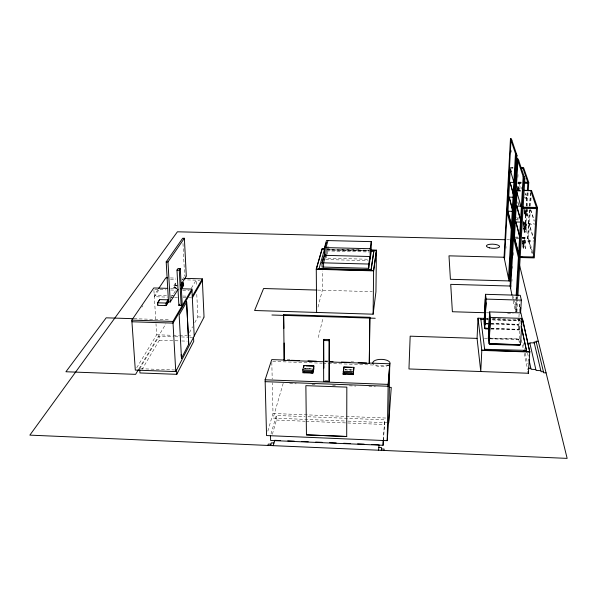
<?xml version="1.0" encoding="UTF-8"?>
<svg xmlns="http://www.w3.org/2000/svg" width="597" height="597" viewBox="0 0 597 597"><rect width="100%" height="100%" fill="white"/><g stroke="black" fill="none" stroke-linecap="round" stroke-linejoin="round"><path stroke-width="0.45" stroke-dasharray="2.98 2.24" d="M383.498 439.862L384.774 419.855L305.97 416.661M505.95 248.412L506.047 246.561M511.189 152.235L511.293 150.392M511.942 281.269L512.047 279.396M512.681 268.337L512.793 266.426M513.42 255.412L513.584 252.531M517.129 190.473L517.286 187.697M517.875 177.339L518.032 174.585M517.98 186.801L517.778 189.503L517.703 186.055M517.89 189.876L518.099 186.279L520.069 186.316L519.808 190.816L517.838 190.779L517.114 188.368M518.442 190.152L518.114 188.316M517.875 203.256L517.972 201.57M517.457 188.115L518.748 188.145L519.009 182.943L517.711 182.921M518.114 217.345L517.905 221.062L516.801 217.032M518.972 205.196L519.181 201.629M521.547 189.085L521.651 187.234M516.084 296.866L515.271 310.746L516.204 310.776L517.024 296.888M515.995 311.835L516.703 299.806M516.763 298.881L516.868 297.037M516.942 311.858L517.651 299.836M517.711 298.91L517.815 297.06M523.562 223.509L523.27 229.054L523.562 223.509L525.688 223.681M526.621 208.316L526.345 212.875L524.241 212.83L524.479 208.152M522.375 243.494C522.494 232.576 523.45 249.158 522.427 243.494M524.241 212.83L524.554 208.271M490.921 329.059L518.83 329.954L517.838 324.41L491.159 323.567M491.167 328.544L519.584 329.454L518.509 324.328L518.89 317.985M518.942 317.074L519.218 312.544M519.271 311.634L519.487 308.007M519.547 307.104L519.868 301.657M524.173 230.091L524.442 231.017C524.435 218.271 524.3 239.501 524.614 228.144M525.106 213.741L525.338 210.845L525.427 214.621M519.696 307.045L520.077 301.679M523.338 248.524L523.696 242.546L522.427 237.897L524.509 237.949L525.815 242.598L525.45 248.576L523.338 248.524L522.285 244.598M525.375 214.621L525.606 211.719M524.464 232.434L524.756 227.644L523.629 223.756L525.726 223.8L526.875 227.688L526.584 232.479L524.464 232.434L523.345 228.502L525.442 228.547L526.584 232.479M526.942 208.263L527.875 211.241L527.584 216.084L525.45 216.032L525.748 211.189L525.285 209.704M523.785 247.345L523.42 245.606M518.83 329.954L517.838 324.41M522.688 244.367L524.076 244.404L524.442 237.696L522.353 237.643M526.121 209.651L524.964 228.83L523.121 228.793M526.345 205.995L527.226 191.376M525.45 248.576L524.151 243.86L524.509 237.949M525.017 230.875C525.636 233.979 523.942 226.539 525.121 230.875M526.203 209.898L525.039 229.099L522.994 222.017M526.42 206.241L527.308 191.615M525.539 213.83L526.069 215.233L524.539 209.525M489.838 338.171L518.689 339.118L519.3 342.939M517.032 319.395L519.823 319.477L520.188 321.574M525.659 223.562L525.36 229.099L523.233 228.927M519.584 329.454L520.256 318.462M523.196 229.054L525.92 229.121L527.084 209.92M527.308 206.263L528.196 191.637M520.114 325.499L519.286 339.021L490.152 338.066M529.412 209.719L527.658 238.181L532.054 253.397M529.636 206.047L530.479 192.271M529.494 209.98L527.741 238.457L522.442 238.33M529.718 206.301L530.681 190.682M532.74 252.524L528.569 238.203L530.323 209.734M530.546 206.062L531.173 195.965M383.147 440.496L384.774 419.855M318.291 337.529L323.119 317.5M318 307.104L322.38 290.224L322.268 271.016M326.91 254.941L326.037 258.15L370.073 259.299M327.126 254.143L327.999 250.934L327.977 244.897M272.396 434.265L276.404 420.072L276.307 415.46L305.045 416.624M271.023 433.967L276.307 415.46M283.179 383.334L273.105 418.079L347.118 421.094M267.837 431.146L273.001 413.482L272.292 382.789M189.518 332.529L192.585 326.775M194.786 322.664L197.853 316.91L196.719 293.023M191.421 288.112L196.107 280.157L196.368 285.672M141.855 369.759L159.339 340.208L159.093 336.193L173.988 336.693M138.922 368.827L165.906 323.768M139.668 368.7L159.093 336.193M136.735 367.737L156.675 334.775L155.989 323.686M170.936 297.985L176.809 288.582M182.197 279.956L184.152 276.821M175.682 287.97L175.899 287.47L174.72 287.791L175.682 287.97L175.899 287.47M177.167 285.441L175.996 285.762L176.958 285.941M174.727 287.941L174.936 287.441M176.003 285.911L176.219 285.411M176.54 288.112L173.891 288.03L175.645 285.045L175.533 283.038M158.869 289.903L154.317 296.716L167.302 297.105M157.765 289.888L154.227 295.172L167.212 295.56M141.855 307.171L142.899 305.634M511.248 167.548L513.024 167.578M511.308 167.757L513.084 167.787M511.204 168.354L512.98 168.391M518.181 182.063L521.674 182.13M518.256 182.294L521.748 182.361M518.345 182.481L522.009 182.555M517.748 183.018L519.039 183.048M517.778 183.122L521.696 183.212M518.3 183.286L521.965 183.361M517.547 188.749L517.83 189.503M518.077 188.958L518.345 190.152M517.144 190.174L520.733 190.242M518.114 190.436L520.808 190.488M517.995 191.062L520.681 191.115M524.173 197.45L526.852 197.51L525.427 193.107M525.017 198.316L526.808 198.353L525.382 193.943M525.748 211.189L527.875 211.241M524.203 212.711L526.345 212.875M524.136 213.002L525.92 213.039L524.853 209.569M525.681 213.144L526.106 214.547M524.091 213.838L525.867 213.875M523.248 222.144L528.741 222.271L533.539 237.972M523.196 223.002L528.688 223.129L533.479 238.867M522.703 223.599L534.494 223.868M523.562 224.524L534.434 224.77M524.756 227.644L526.875 227.688M523.248 228.226L525.091 228.27L523.047 221.203M524.659 230.099L525.076 231.561M515.353 237.039L518.883 237.121M522.42 237.203L527.711 237.33L532.367 253.412M522.39 237.77L524.442 237.696M515.301 237.882L518.838 237.964M522.368 238.054L528.569 238.203M516.256 238.181L518.905 238.248M506.801 239.755L509.592 239.822M522.614 240.307L533.434 240.569M522.562 241.203L533.382 241.464M523.696 242.546L525.815 242.598M522.069 243.807L524.151 243.86M522.659 244.24L524.076 244.404M326.462 248.897L330.186 248.986M340.432 249.248L359.991 249.747M326.462 249.173L369.304 250.262M327.119 249.718L369.259 250.792L327.119 249.762M327.119 249.994L369.259 251.068M326.522 250.897L369.349 251.994M325.663 259.531L368.021 260.643M186.301 276.083L184.637 276.038L182.891 241.927M170.406 277.941L175.876 278.098M170.488 279.426L175.958 279.583M182.331 279.762L199.682 280.262M175.645 285.045L173.891 287.709L173.846 285.687L175.6 282.739L175.727 285.135M176.227 285.567L177.175 285.59M177.294 285.724L173.764 285.627L173.891 288.03M317.783 290.09L372.244 291.672M174.943 287.59L175.906 287.62M174.72 287.791L175.675 287.821M170.518 288.448L177.025 288.635M154.802 289.53L165.959 289.858M170.608 290L176.182 290.164M182.689 290.351L189.197 290.545M170.921 295.672L174.637 295.784M182.98 296.037L186.697 296.149M171.011 297.216L173.794 297.306M174.72 297.328L177.503 297.418M183.063 297.582L187.704 297.724M188.63 297.746L192.338 297.858M486.436 312.776L489.197 312.865M507.607 313.425L513.129 313.597M486.361 318.44L488.219 318.492M492.868 318.641L505.883 319.044M486.346 318.746L488.219 318.798M491.921 318.917L519.815 319.783M486.51 319.499L488.368 319.611M492.1 319.679L520.054 320.552L492.085 319.985M486.495 319.805L488.361 319.865M485.936 323.298L489.659 323.417M490.592 323.447L518.509 324.328M485.645 323.395L490.241 323.537M485.607 324.007L490.212 324.156M491.13 324.186L517.8 325.029M197.853 316.91L204.04 317.104M490.958 328.432L518.868 329.328M133.982 318.716L168.272 319.82M484.451 338.626L489.07 338.783M489.995 338.812L519.524 339.783M156.675 334.775L172.234 335.298M173.152 335.327L178.645 335.507M179.563 335.544L186.891 335.79M187.801 335.82L192.383 335.969M174.914 336.73L180.495 336.917M181.428 336.947L188.876 337.201M189.809 337.23L193.525 337.357M159.339 340.208L180.712 340.932M181.645 340.969L187.219 341.156M287.232 359.581L290 359.685M325.081 360.924L327.85 361.021M350.932 361.842L353.7 361.939M324.716 361.483L327.499 361.588M324.895 361.797L327.663 361.901M272.725 361.431L321.94 363.185M322.865 363.215L327.507 363.379M328.44 363.416L388.789 365.565M304.821 368.483L309.343 368.64M344.767 369.924L351.148 370.155M140.594 368.73L174.705 369.983M324.843 380.199L328.477 380.334M289.702 383.58L296.224 383.826M312.067 384.423L315.791 384.558M332.559 385.192L335.357 385.296M349.335 385.819L355.849 386.065M368.894 386.558L375.416 386.804M273.001 413.482L345.275 416.4M346.2 416.437L386.968 418.087M348.044 421.131L386.893 422.713M276.404 420.072L305.097 421.243M306.022 421.281L384.707 424.504M530.852 209.853L534.263 220.375M530.517 209.845L534.211 221.271M519.009 182.943L520.069 186.316M518.815 187.607L519.808 190.816M527.584 216.084L526.42 212.316L524.315 212.263L525.45 216.032M525.644 213.83L526.069 215.233M523.599 221.151L525.92 229.121M517.942 202.726L518.674 205.249M523.935 246.673L523.36 244.934L523.89 247.345M527.599 353.267L528.382 356.872M519.823 319.477L520.203 321.268M513.211 296.619L513.584 298.388M513.771 299.276L516.517 312.246M523.248 343.462L524.562 349.655M525.308 353.193L527.561 363.797M512.144 295.843L515.577 312.216M521.375 339.842L523.27 348.872M524.211 353.387L527.621 369.64M518.689 339.118L519.338 342.297M153.929 290.426L155.698 319.067M271.814 362.327L272.202 379.065M388.975 364.976A8.649 3.686 1.3 0 1 380.647 366.692A8.649 3.686 1.3 0 1 373.244 364.073M516.442 219.427L516.502 220.062L516.442 219.427M523.173 241.904L523.285 246.688L523.173 241.904M311.649 368.446L304.313 368.185L311.641 368.483M352.566 369.924L345.185 369.662L352.566 369.961"/><path stroke-width="0.9" d="M343.111 374.237L343.857 366.998L353.902 367.364L353.23 374.603L343.111 374.237L343.559 371.632M343.857 369.17L343.857 366.998M346.708 436.556L346.835 387.132L305.873 385.655L306.448 434.862L346.715 436.497L306.448 434.862M351.163 374.312L352.379 374.356L351.163 374.312L351.245 373.782M353.23 374.603L353.902 367.364M368.7 268.307L368.745 264.046L369.901 256.509L324.126 255.315L322.029 262.799L322.059 267.046L368.7 268.307L369.864 260.695L369.901 256.509M371.289 241.643L370.185 248.725L370.073 259.299L371.185 252.038L371.289 241.643L326.477 240.539L324.477 247.568L324.514 255.471M329.514 361.961L369.289 363.379L369.849 317.305L283.612 314.597L284.194 360.357L323.97 361.767M369.849 317.305L369.289 363.379M370.983 270.784L373.961 250.382M371.118 269.59L369.259 269.837M316.865 290.06L263.575 288.515L254.606 310.507L373.118 314.194L373.61 270.56L376.438 250.165L371.17 250.031M373.841 251.188L371.095 250.837M376.438 250.165L375.938 291.784L373.118 314.194M270.523 435.728L270.635 440.474L383.08 445.287L383.147 440.496M284.762 360.066L271.754 359.603L265.113 379.796L266.546 435.556L387.214 440.668L388.147 384.393L389.751 363.797L369.312 363.066M389.751 363.797L388.826 418.161L387.214 440.668M477.07 338.387L410.169 336.178L408.96 368.961L528.382 373.252L529.77 351.708L481.816 350.081L480.779 371.543L477.07 338.387L478.01 318.179L484.503 318.38M480.772 318.567L484.786 350.506M480.906 319.634L484.645 319.492M520.584 312.97L521.36 300.142L520.256 295.314L485.48 294.306L484.077 323.246L484.749 328.335L489.331 328.484M484.286 320.813L484.771 324.865L484.286 320.813L485.316 299.522L485.816 303.403L484.824 324.865L485.876 303.403L485.316 299.522M484.749 328.335L486.174 299.104L485.48 294.306M484.63 349.282L526.494 350.372L523.688 350.603M489.637 311.925L488.331 338.006L489.122 343.775L520.48 344.827L522.099 318.388L520.875 312.88L489.637 311.925L490.458 317.41L489.122 343.775M490.159 321.096L489.115 340.514L488.48 335.924L489.45 316.671L490.1 321.089M504.055 257.247L510.465 138.623L511.316 138.638L516.972 155.369L509.89 280.948L450.407 279.299L448.989 255.837L504.055 257.247L509.017 280.926L516.069 155.354L510.465 138.623M504.525 259.486L510.995 140.205L511.845 140.213M507.816 214.196L510.286 168.884M512.935 197.241L509.286 197.167L509.241 197.965L512.48 210.129M514.681 182.413L510.092 182.324L513.786 196.331M517.875 296.134L524.845 178.66L518.196 158.989L517.278 158.974L510.092 286.03L511.957 294.948M510.636 288.635L517.897 160.817L518.823 160.839M514.323 239.569L517.092 191.085M520.494 222.084L515.92 221.98L519.591 236.8M521.435 206.166L516.83 206.069L516.778 206.935L521.002 221.853M516.189 295.134L523.159 176.548L524.136 176.57M516.927 296.112L523.86 178.645L517.278 158.974M527.36 190.704L527.86 182.473L522.793 167.75M520.629 307.798L520.36 312.306L520.688 307.798M528.248 190.719L528.748 182.495L523.644 167.764L521.017 167.72M521.479 324.604L521.644 320.985M521.218 319.522L522.621 319.567L529.748 352.029L481.801 350.402L478.01 318.179M526.741 351.932L521.554 327.514M523.42 190.294L531.517 190.458L537.516 207.749L534.3 257.897L519.353 257.516M388.744 422.788L391.259 387.401L389.393 387.326M384.043 450.451L384.147 449.086L381.423 448.966M389.722 365.595L388.117 386.266L265.165 381.655M383.08 445.287L383.498 439.862M381.311 450.332L381.535 447.601L378.819 447.481M378.588 450.22L379.05 444.78M352.379 374.356L352.461 373.826M344.268 367.2L351.655 367.461M329.148 381.58L329.238 339.566L323.716 339.387L323.462 340.506L323.686 381.379L329.148 381.58L329.238 339.566M312.858 373.132L313.873 368.804L313.843 365.924L303.88 365.565L302.776 369.856L302.813 372.759L312.858 373.132L312.828 370.222L313.843 365.924M311.843 372.319L311.843 371.274L303.791 371.013L303.806 372.028L311.85 372.289L311.843 371.274M313.447 366.125L306.112 365.857M305.022 372.625L303.813 372.58L303.948 372.058M273.232 445.661L274.702 440.317L280.299 440.556M325.641 255.359L323.581 262.844L323.604 267.09M324.693 256.091L325.126 254.516L324.641 256.091L324.656 248.725M322.216 262.978L323.775 257.21M270.56 445.541L271.314 442.862L273.971 442.974M327.962 240.576L325.992 247.606L326.029 255.516M326.365 242.516L318.873 269.366M267.881 445.429L268.269 444.086L270.934 444.198M316.611 312.44L316.276 269.001L322.141 248.785L324.596 248.845M322.141 248.785L316.276 269.292L373.603 270.851L376.438 250.442L370.916 250.3M284.194 360.357L284.15 342.999M139.728 369.55L139.959 372.953L176.787 374.326L193.727 341.38L193.525 337.357M167.727 288.366L153.78 287.955L131.818 320.111L135.31 370.095L175.749 371.588L204.04 317.104L202.301 278.844L184.988 278.351M181.167 354.551L181.481 358.237L188.749 344.081L186.6 301.955L188.749 344.081M192.338 297.858L202.368 280.336M192.264 296.313L202.301 278.844M181.481 358.237L179.152 314.992L186.712 301.963M191.98 290.627L173.033 323.104L131.93 321.768M175.749 371.588L172.943 321.44L191.906 289.075L180.749 288.747M181.145 305.455L182.16 303.731L180.309 268.56L178.018 268.493L176.981 270.09L178.876 305.388L181.145 305.455L179.279 270.15L180.309 268.56M178.876 305.388L179.555 304.239M138.444 369.618L135.609 374.356L65.924 371.759L106.184 317.82L133.056 318.686M183.309 284.172L181.928 287.336L183.361 284.179M181.981 287.336L183.406 285.015M183.488 282.971L181.712 285.851L181.839 288.269L183.615 285.366L183.488 282.971L181.734 282.918M180.466 285.493L186.301 276.083L184.376 238.278L182.697 238.24L166.197 261.896L168.488 301.91L170.257 301.963L178.033 289.418M168.063 299.843L166.048 303.052L157.593 302.791L157.75 305.343L166.19 305.604L168.205 302.38L168.063 299.843L159.675 299.59L157.623 302.851L157.75 305M167.861 301.142C164.212 306.127 167.958 304.671 167.914 301.142M158.168 302.119L159.533 299.91M158.772 288.381L165.854 277.814L167.675 277.866M170.257 301.963L167.988 261.949L184.376 238.278M516.375 153.601L515.472 153.586L508.495 278.426L509.353 278.448M516.069 155.354L516.972 155.369M510.36 167.526L509.51 167.511L513.875 182.212M515.689 167.623L517.465 167.653M515.756 167.832L517.532 167.861M521.084 167.929L522.868 167.958M523.86 178.645L524.845 178.66M514.696 181.995L516.435 182.025M524.285 182.175L527.778 182.242M514.763 182.227L516.509 182.257M524.367 182.406L528.748 182.495M514.718 183.078L516.465 183.107M524.315 183.264L527.808 183.331M523.502 190.54L530.681 190.682M522.233 207.152L536.449 207.45M522.315 207.42L537.516 207.749M522.263 208.338L536.487 208.644M512.353 211.323L507.972 211.226L511.972 227.091M512.196 227.972L514.032 228.017M512.077 228.532L513.92 228.576M512.144 228.8L513.987 228.845M504.943 239.71L177.421 231.8L29.85 435.131L567.15 458.377L519.547 265.187M324.477 247.568L370.185 248.725M322.141 249.068L324.902 249.136M371.095 250.882L373.841 250.949L371.118 269.643L319.126 268.478M519.405 256.628L533.405 256.986M519.278 257.203L523.002 257.3M322.029 262.799L368.745 264.046M166.197 261.896L167.988 261.949M316.276 269.001L373.61 270.56M176.981 270.09L179.279 270.15M510.972 286.053L450.72 284.351L452.377 311.738L485.51 312.753M486.174 299.104L521.36 300.142M164.6 305.418L165.608 305.291M490.458 317.41L522.099 318.388M271.919 315.007L375.222 318.261M489.092 328.372L485.376 328.253L485.346 328.88L489.062 328.999M131.818 320.111L172.943 321.44M538.3 341.29L536.061 341.215L543.688 372.782L546.076 372.864M536.278 342.111L534.039 342.036L541.054 371.677L543.442 371.759M534.255 342.932L529.77 342.782L536.054 370.491L540.815 370.655M527.285 343.596L529.979 343.685M323.462 340.506L328.999 340.693M528.502 368.222L530.867 368.304M291.269 360.297L299.627 360.595M307.992 360.894L316.35 361.185M329.357 361.648L333.074 361.782M341.439 362.08L349.797 362.379M358.163 362.67L366.521 362.969M535.83 369.476L531.084 369.312L528.942 359.461M302.776 369.856L312.828 370.222M343.111 371.319L353.245 371.692M305.015 372.446L303.813 372.58M310.843 372.841L312.044 372.886M344.088 374.058L345.297 374.103M265.113 379.796L388.147 384.393M287.747 440.87L294.269 441.153M301.724 441.467L308.246 441.75M315.701 442.071L322.223 442.347M329.671 442.668L336.193 442.944M343.648 443.265L350.17 443.541M357.625 443.862L364.14 444.138M371.595 444.459L378.117 444.735M530.599 190.436L536.539 207.726L533.255 257.561M510.577 169.205L511.353 171.809M516.226 190.152L521.345 207.405M510.092 182.324L513.83 195.495M516.83 206.069L520.808 220.077M509.286 197.167L512.532 209.301M515.92 221.98L519.644 235.912M514.472 237.016L519.181 255.74M511.927 227.912L507.935 212.017L507.099 211.995L511.271 228.778M519.129 256.62L514.42 237.86L513.517 237.837L518.405 257.494M522.621 319.567L529.77 351.708M521.412 326.932L526.494 350.432M509.532 279.284L509.89 280.948M528.002 371.446L528.382 373.252M166.048 303.052L166.19 305.604M176.548 370.058L176.787 374.326M191.906 289.075L194.212 336.036M283.612 314.597L283.873 328.335M303.88 365.565L303.895 367.006M323.716 339.387L323.873 368.118M372.864 363.372A8.649 3.686 1.3 0 1 382.199 359.379A8.649 3.686 1.3 0 1 389.662 364.312M344.126 372.446L344.118 373.498L352.223 373.767L352.23 372.744L344.126 372.446M489.674 343.678L489.637 344.32L519.786 345.327L519.83 344.685L489.674 343.678M489.547 247.874A6.612 2.075 2.8 0 0 499.599 246.583A6.612 2.075 2.8 0 0 489.838 244.285A6.612 2.075 2.8 0 0 489.547 247.874"/></g></svg>
